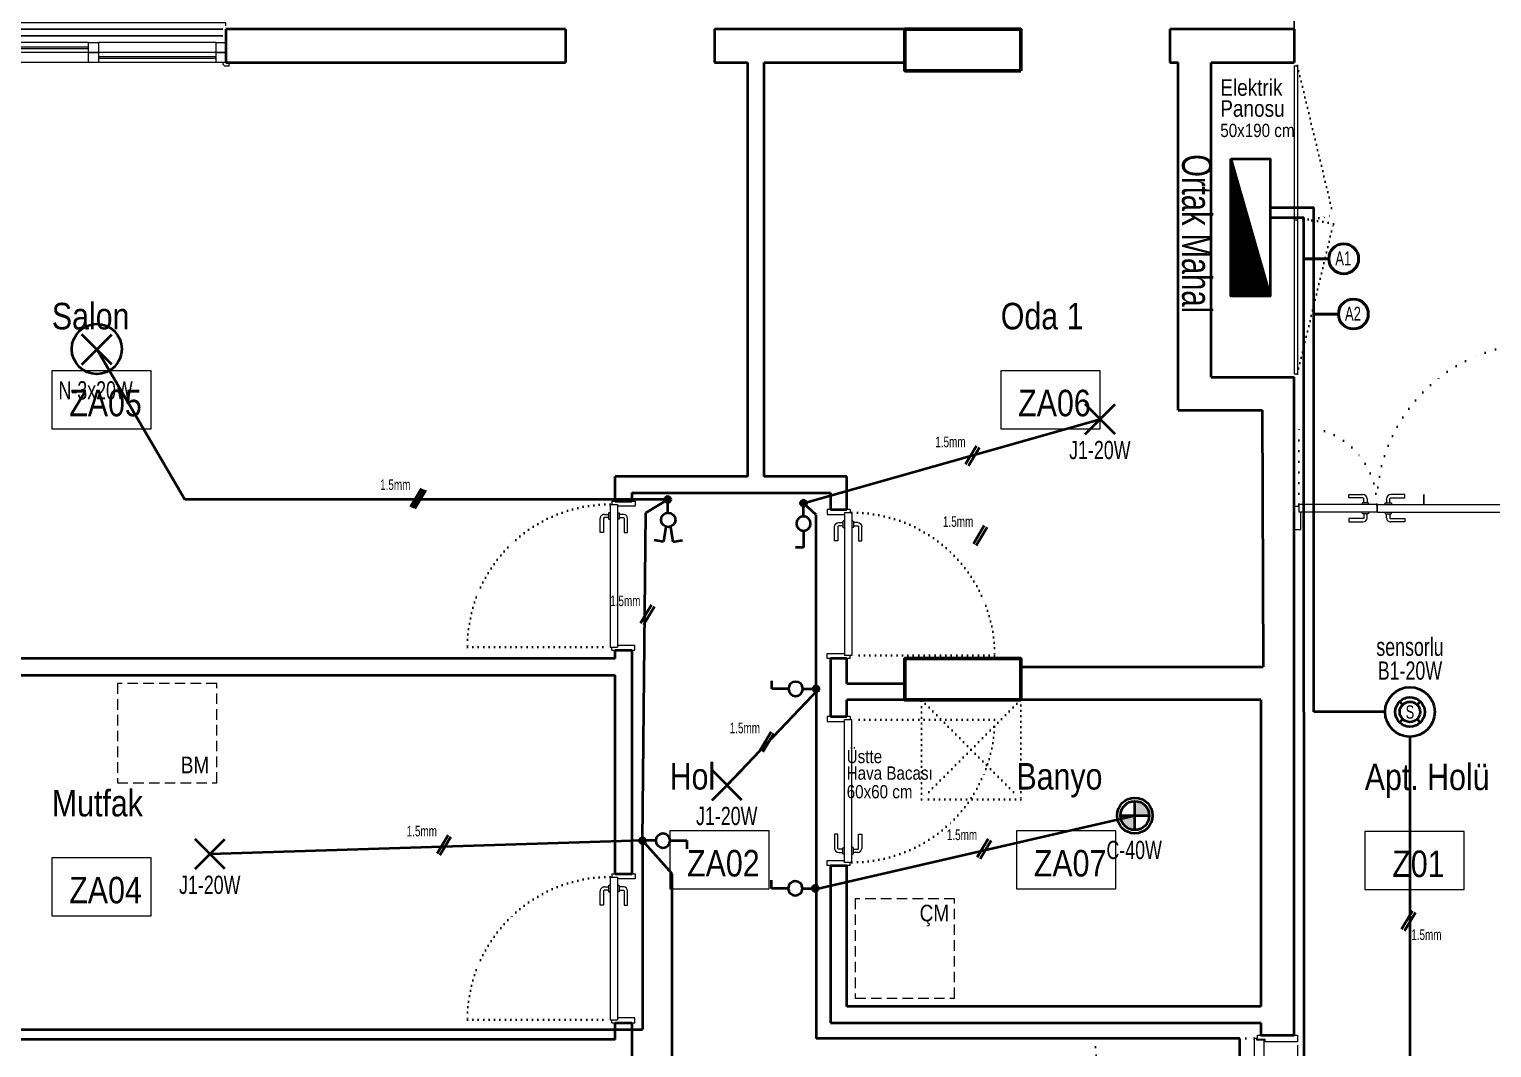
# Model space of a CAD drawing. Header units: millimetres. Extents: x 1811019 to 3717122, y -501178 to -243171.
# Drawn here: x 1857534 to 1858417, y -250600 to -249985 of the extents above; entities that cross this region are included whole.
import ezdxf
from ezdxf.enums import TextEntityAlignment as Align

# ---------------------------------------------------------------- set-up
doc = ezdxf.new("R2010")
doc.units = ezdxf.units.MM
for name, pattern in [('CONTINOUS', [0]), ('CONTINU', [0]), ('DOT', [0.25, 0, -0.25]), ('izdüşüm arka', [3.175, 0, -3.175]), ('izdüşüm ön', [9.525, 6.35, -3.175])]:
    doc.linetypes.add(name, pattern=pattern)
for name, color, linetype, lineweight in [('a_ba', 6, 'Continuous', 50), ('a_doğrama', 251, 'Continuous', 20), ('a_duvar', 255, 'Continuous', 35), ('a_görünüş', 32, 'Continuous', 25), ('a_görünüş_ince', 8, 'Continuous', 20), ('a_izdüşüm_arka', 255, 'izdüşüm arka', 30), ('a_izdüşüm_ön', 6, 'izdüşüm ön', 9), ('a_not_mahal', 253, 'Continuous', 5), ('a_not_text', 7, 'Continuous', 13), ('Aydınlatma', 4, 'CONTINOUS', 35), ('Aydınlatma_', 3, 'Continuous', 40), ('Priz', 6, 'CONTINOUS', 40)]:
    doc.layers.add(name, color=color, linetype=linetype, lineweight=lineweight)
doc.styles.add('Grupcad', font='arial.ttf', dxfattribs={"width": 0.7})
doc.styles.add('OL', font='tsimplex.shx', dxfattribs={"width": 0.8, "height": 12})
doc.styles.add('ROMANTUR', font='arial.ttf', dxfattribs={"width": 0.7})
doc.styles.get("Standard").update_dxf_attribs({"font": 'ARIALN.TTF'})

# ---------------------------------------------------------------- blocks, each defined once
blk = doc.blocks.new('K1')
at = {"layer": 'a_doğrama', "color": 251}
for points in [[(-17.5, -2.5), (-22, -2.5), (-22, 0), (2, 0), (2, -4), (-17.5, -4), (-17.5, -2.5)], [(-27.5, -93.1), (-25, -93.1)], [(-17.5, -97.5), (-22, -97.5), (-22, -100), (2, -100), (2, -96), (-17.5, -96), (-17.5, -97.5)], [(-14.5, -93.1), (-17, -93.1)]]:
    blk.add_lwpolyline(points, dxfattribs=at)
blk.add_lwpolyline([(-18, -14), (-18, -4), (-18, -3), (-22.5, -3), (-22.5, -2.5), (-22.5, -2), (-24, -2), (-24, -2.5), (-24, -12.5), (-24, -88), (-24, -97.5), (-24, -98), (-22.5, -98), (-22.5, -97.5), (-22.5, -97), (-18, -97), (-18, -96), (-18, -86.5)], close=True, dxfattribs=at)
for points in [[(-25, -91.1), (-27.5, -91.1, -0.414214), (-28, -90.6), (-28, -82.1), (-30, -82.1), (-30, -90.6)], [(-17, -91.1), (-14.5, -91.1, 0.414214), (-14, -90.6), (-14, -82.1), (-12, -82.1), (-12, -90.6)], [(-24, -94.1), (-24.5, -94.1, -0.414214), (-25, -93.6), (-25, -90.6, -0.414214), (-24.5, -90.1), (-24, -90.1)], [(-18, -94.1), (-17.5, -94.1, 0.414214), (-17, -93.6), (-17, -90.6, 0.414214), (-17.5, -90.1), (-18, -90.1)]]:
    blk.add_lwpolyline(points, format="xyb", dxfattribs=at)
for centre, start, end in [((-27.5, -90.6), 180, 270), ((-14.5, -90.6), 270, 0)]:
    blk.add_arc(centre, 2.5, start, end, dxfattribs=at)
at = {"layer": 'a_görünüş_ince', "color": 251}
blk.add_line((2, -6), (2, -94), dxfattribs=at)
at = {"layer": 'a_izdüşüm_arka', "color": 251, "linetype": 'DOT', "ltscale": 20}
blk.add_line((-24, -2), (-120, -2), dxfattribs=at)
blk.add_arc((-24, -2), 96, 180, 270, dxfattribs=at)
blk = doc.blocks.new('kapı_c_blok')
at = {"layer": 'a_doğrama', "linetype": 'Continuous'}
for p, q in [((5, 14), (7.9, 14)), ((5, 14), (5, 12)), ((54.9, 15), (7.9, 15)), ((7.9, 15), (7.9, 10.5)), ((54.9, 10.5), (7.9, 10.5)), ((54.9, 15), (54.9, 10.5)), ((55.1, 15), (152.1, 15)), ((55.1, 15), (55.1, 10.5)), ((55.1, 10.5), (152.1, 10.5)), ((152.1, 15), (152.1, 10.5)), ((155, 14), (152.1, 14)), ((155, 14), (155, 12))]:
    blk.add_line(p, q, dxfattribs=at)
at = {"layer": 'a_doğrama'}
for points in [[(47.1, 16), (47.1, 18.5, 0.414214), (46.6, 19), (38.1, 19), (38.1, 21), (46.6, 21)], [(62.9, 16), (62.9, 18.5, -0.414214), (63.4, 19), (71.9, 19), (71.9, 21), (63.4, 21)], [(47.1, 9.5), (47.1, 7, -0.414214), (46.6, 6.5), (38.1, 6.5), (38.1, 4.5), (46.6, 4.5)], [(50.1, 15), (50.1, 15.5, 0.414214), (49.6, 16), (46.6, 16, 0.414214), (46.1, 15.5), (46.1, 15)], [(50.1, 10.5), (50.1, 10, -0.414214), (49.6, 9.5), (46.6, 9.5, -0.414214), (46.1, 10), (46.1, 10.5)], [(59.9, 15), (59.9, 15.5, -0.414214), (60.4, 16), (63.4, 16, -0.414214), (63.9, 15.5), (63.9, 15)], [(59.9, 10.5), (59.9, 10, 0.414214), (60.4, 9.5), (63.4, 9.5, 0.414214), (63.9, 10), (63.9, 10.5)], [(62.9, 9.5), (62.9, 7, 0.414214), (63.4, 6.5), (71.9, 6.5), (71.9, 4.5), (63.4, 4.5)]]:
    blk.add_lwpolyline(points, format="xyb", dxfattribs=at)
for points in [[(49.1, 18.5), (49.1, 16)], [(60.9, 18.5), (60.9, 16)], [(49.1, 7), (49.1, 9.5)], [(60.9, 7), (60.9, 9.5)]]:
    blk.add_lwpolyline(points, dxfattribs=at)
at = {"layer": 'a_doğrama', "linetype": 'Continuous'}
for points in [[(5, 2), (5, 0), (9, 0), (9, 10.5)], [(155, 2), (155, 0), (151, 0), (151, 10.5)]]:
    blk.add_lwpolyline(points, dxfattribs=at)
at = {"layer": 'a_doğrama'}
for centre, start, end in [((46.6, 18.5), 359.9992, 89.9992), ((63.4, 18.5), 90.0008, 180.0008), ((46.6, 7), 269.9992, 359.9992), ((63.4, 7), 180.0008, 270.0008)]:
    blk.add_arc(centre, 2.5, start, end, dxfattribs=at)
at = {"layer": 'a_izdüşüm_arka', "ltscale": 2}
for points in [[(152.1, 15), (152.1, 112)], [(7.9, 15), (7.9, 62)]]:
    blk.add_lwpolyline(points, dxfattribs=at)
for centre, radius, start, end in [((152.25, 14.86), 97.14, 90.0857, 179.91802), ((7.9, 15), 47, 359.99854, 90)]:
    blk.add_arc(centre, radius, start, end, dxfattribs=at)
blk = doc.blocks.new('K2')
at = {"layer": 'a_doğrama', "color": 251, "linetype": 'Continuous'}
for p, q in [((-12, 90), (-12, 88.1)), ((-12, 90), (-10, 90)), ((-13, 88.1), (-13, 1.9)), ((-13, 88.1), (-8.5, 88.1)), ((-8.5, 88.1), (-8.5, 1.9)), ((-13, 1.9), (-8.5, 1.9)), ((-12, 0), (-12, 1.9)), ((-12, 0), (-10, 0))]:
    blk.add_line(p, q, dxfattribs=at)
for points in [[(0, 90), (2, 90), (2, 87), (-8.5, 87)], [(0, 0), (2, 0), (2, 3), (-8.5, 3)]]:
    blk.add_lwpolyline(points, dxfattribs=at)
at = {"layer": 'a_doğrama', "color": 251}
for points in [[(-14, 80.1), (-16.5, 80.1, 0.414214), (-17, 79.6), (-17, 71.1), (-19, 71.1), (-19, 79.6)], [(-13, 83.1), (-13.5, 83.1, 0.414214), (-14, 82.6), (-14, 79.6, 0.414214), (-13.5, 79.1), (-13, 79.1)], [(-8.5, 83.1), (-8, 83.1, -0.414214), (-7.5, 82.6), (-7.5, 79.6, -0.414214), (-8, 79.1), (-8.5, 79.1)], [(-7.5, 80.1), (-5, 80.1, -0.414214), (-4.5, 79.6), (-4.5, 71.1), (-2.5, 71.1), (-2.5, 79.6)]]:
    blk.add_lwpolyline(points, format="xyb", dxfattribs=at)
for points in [[(-16.5, 82.1), (-14, 82.1)], [(-5, 82.1), (-7.5, 82.1)]]:
    blk.add_lwpolyline(points, dxfattribs=at)
for centre, start, end in [((-16.5, 79.6), 90, 180), ((-5, 79.6), 0, 90)]:
    blk.add_arc(centre, 2.5, start, end, dxfattribs=at)
at = {"layer": 'a_izdüşüm_arka', "color": 251}
blk.add_lwpolyline([(-99.2, 1.9), (-13, 1.9)], dxfattribs=at)
blk.add_arc((-13, 1.9), 86.2, 89.99996, 180, dxfattribs=at)
blk = doc.blocks.new('160p')
at = {"layer": 'a_doğrama', "color": 251}
for points in [[(-6, -6), (-6, 0), (-12, 0), (-12, -6)], [(0, -6), (0, 0), (-6, 0), (-6, -6)], [(-6, -83), (-6, -77), (-12, -77), (-12, -83)], [(0, -83), (0, -77), (-6, -77), (-6, -83)], [(-6, -160), (-6, -154), (-12, -154), (-12, -160)], [(0, -160), (0, -154), (-6, -154), (-6, -160)]]:
    blk.add_lwpolyline(points, close=True, dxfattribs=at)
for points in [[(2, -1), (2, 2), (0, 2), (0, -2), (1, -2), (2, -1)], [(-9.5, -6), (-9.5, -77)], [(-8.5, -6), (-8.5, -77)], [(-3.5, -83), (-3.5, -154)], [(-2.5, -83), (-2.5, -154)], [(2, -159), (2, -162), (0, -162), (0, -158), (1, -158), (2, -159)]]:
    blk.add_lwpolyline(points, dxfattribs=at)
at = {"layer": 'a_görünüş_ince', "color": 251}
for points in [[(-22, -160), (-24, -160), (-24, 0), (-22, 0)], [(-12, -77), (-12, -6)], [(-6, -77), (-6, -6)], [(-6, -77), (-6, -6)], [(0, -77), (0, -6)], [(-12, -154), (-12, -83)], [(-6, -154), (-6, -83)], [(-6, -154), (-6, -83)], [(0, -154), (0, -83)]]:
    blk.add_lwpolyline(points, dxfattribs=at)
blk = doc.blocks.new('KAT PANOSU')
at = {"layer": 'Aydınlatma', "linetype": 'CONTINU'}
h = blk.add_hatch(dxfattribs=at)
h.set_pattern_fill('ANSI31', color=2)
h.set_pattern_definition([(45, (274.5771, -113244.44112), (-0.08838834765, 0.08838834765), [])])
h.paths.add_polyline_path([(41.5, 11.87), (-41.5, -11.87), (41.5, -11.87)])
at = {"layer": 'Aydınlatma', "color": 2, "linetype": 'CONTINU'}
blk.add_line((-41.5, -11.87), (41.5, 11.87), dxfattribs=at)
blk.add_line((-41.5, -11.87), (41.5, 11.87), dxfattribs=at)
blk.add_line((-41.5, -11.87), (41.5, 11.87), dxfattribs=at)
blk.add_line((-41.5, -11.87), (41.5, 11.87), dxfattribs=at)
blk.add_line((-41.5, -11.87), (41.5, 11.87), dxfattribs=at)
blk.add_line((-41.5, -11.87), (41.5, 11.87), dxfattribs=at)
blk.add_lwpolyline([(-41.5, -11.87), (-41.5, 11.87), (41.5, 11.87), (41.5, -11.87)], close=True, dxfattribs=at)
blk.add_lwpolyline([(-41.5, -11.87), (-41.5, 11.87), (41.5, 11.87), (41.5, -11.87)], close=True, dxfattribs=at)
blk.add_lwpolyline([(-41.5, -11.87), (-41.5, 11.87), (41.5, 11.87), (41.5, -11.87)], close=True, dxfattribs=at)
blk.add_lwpolyline([(-41.5, -11.87), (-41.5, 11.87), (41.5, 11.87), (41.5, -11.87)], close=True, dxfattribs=at)
blk.add_lwpolyline([(-41.5, -11.87), (-41.5, 11.87), (41.5, 11.87), (41.5, -11.87)], close=True, dxfattribs=at)
blk.add_lwpolyline([(-41.5, -11.87), (-41.5, 11.87), (41.5, 11.87), (41.5, -11.87)], close=True, dxfattribs=at)
blk = doc.blocks.new('B1-20W SENSORLU ARM.')
at = {"layer": 'Aydınlatma', "color": 1, "linetype": 'CONTINU'}
for p, q in [((-6.3, 6.3), (-4.34, 4.34)), ((6.3, 6.3), (4.34, 4.34)), ((-4.34, -4.34), (-6.3, -6.3)), ((4.34, -4.34), (6.3, -6.3))]:
    blk.add_line(p, q, dxfattribs=at)
at = {"layer": 'Aydınlatma', "linetype": 'CONTINU'}
blk.add_circle((0, 0), 15, dxfattribs=at)
at = {"layer": 'Aydınlatma', "color": 1, "linetype": 'CONTINU'}
for radius in [8.91, 6.14]:
    blk.add_circle((0, 0), radius, dxfattribs=at)
at = {"layer": 'Aydınlatma', "linetype": 'CONTINU', "style": 'Grupcad', "width": 0.7, "flags": 8}
for tag, p in [('SENSORLU', (0, 39.36)), ('B1-20W', (0, 25))]:
    blk.add_attdef(tag, text='', height=11, dxfattribs=at).set_placement(p, align=Align.MIDDLE_CENTER)
at = {"layer": 'Aydınlatma', "color": 4, "linetype": 'CONTINU', "style": 'Grupcad', "width": 0.7, "flags": 8}
blk.add_attdef('S.', text='', height=8, dxfattribs=at).set_placement((0, 0), align=Align.MIDDLE_CENTER)
blk = doc.blocks.new('J1-20W')
at = {"layer": 'Aydınlatma', "color": 1, "linetype": 'CONTINU'}
for p, q in [((9, 9), (-9, -9)), ((-9, 9), (9, -9))]:
    blk.add_line(p, q, dxfattribs=at)
at = {"layer": 'Aydınlatma', "linetype": 'CONTINU', "style": 'Grupcad', "width": 0.7, "flags": 8}
blk.add_attdef('J1-20W', text='', height=11, dxfattribs=at).set_placement((0, 18.75), align=Align.MIDDLE_CENTER)
blk = doc.blocks.new('N-3x20W')
at = {"layer": 'Aydınlatma', "color": 6, "linetype": 'CONTINU'}
for p, q in [((9, 9), (-9, -9)), ((-9, 9), (9, -9))]:
    blk.add_line(p, q, dxfattribs=at)
at = {"layer": 'Aydınlatma', "linetype": 'CONTINU'}
blk.add_circle((0, -0.31), 15.11, dxfattribs=at)
at = {"layer": 'Aydınlatma', "linetype": 'CONTINU', "style": 'Grupcad', "width": 0.7, "flags": 8}
blk.add_attdef('N-3X20W', text='', height=11, dxfattribs=at).set_placement((0, 24.8), align=Align.MIDDLE_CENTER)
blk = doc.blocks.new('C-20W')
at = {"layer": 'Aydınlatma', "linetype": 'CONTINU'}
h = blk.add_hatch(color=1, dxfattribs=at)
h.paths.add_polyline_path([(8.7, 0), (0, 0), (0, 8.7, -0.414214)])
h.paths.add_polyline_path([(0, -8.7, -0.414214), (-8.7, 0), (0, 0)])
at = {"layer": 'Aydınlatma', "color": 1, "linetype": 'CONTINU'}
for p, q in [((8.7, 0), (-8.7, 0)), ((0, 8.7), (0, -8.7))]:
    blk.add_line(p, q, dxfattribs=at)
at = {"layer": 'Aydınlatma', "linetype": 'CONTINU'}
blk.add_circle((0, 0), 10.75, dxfattribs=at)
at = {"layer": 'Aydınlatma', "color": 1, "linetype": 'CONTINU'}
blk.add_circle((0, 0), 8.7, dxfattribs=at)
at = {"layer": 'Aydınlatma', "linetype": 'CONTINU', "style": 'Grupcad', "width": 0.7, "flags": 8}
blk.add_attdef('C-40W', text='', height=11, dxfattribs=at).set_placement((0, 20.75), align=Align.MIDDLE_CENTER)
blk = doc.blocks.new('NORMAL ANAHTAR')
at = {"layer": 'Aydınlatma', "color": 6, "linetype": 'CONTINU'}
for p, q in [((0, 18.76), (-4.86, 18.76)), ((0, 8.64), (0, 18.76))]:
    blk.add_line(p, q, dxfattribs=at)
blk.add_circle((0, 4.32), 4.32, dxfattribs=at)
blk = doc.blocks.new('KOMUTATOR ANAHTAR')
at = {"layer": 'Aydınlatma', "color": 6, "linetype": 'CONTINU'}
for p, q in [((-2.88, 17.46), (-8.56, 16.51)), ((-1.36, 8.42), (-2.88, 17.46)), ((1.36, 8.42), (2.88, 17.46)), ((2.88, 17.46), (8.56, 16.51))]:
    blk.add_line(p, q, dxfattribs=at)
blk.add_circle((0, 4.32), 4.32, dxfattribs=at)
blk = doc.blocks.new('BUAT (Enerji)')
at = {"layer": 'Priz', "linetype": 'CONTINU'}
h = blk.add_hatch(color=256, dxfattribs=at)
edge = h.paths.add_edge_path()
edge.add_arc((0, 0), 1.75, 0, 360)
blk.add_circle((0, 0), 1.75, dxfattribs=at)

msp = doc.modelspace()

# ---------------------------------------------------------------- linework, layer by layer
at = {"layer": 'a_ba', "color": 253}
for points in [[(1858132.71, -250009.79), (1858132.71, -249984.79), (1858062.71, -249984.79), (1858062.71, -250009.79)], [(1858132.71, -250389.79), (1858132.71, -250364.79), (1858062.71, -250364.79), (1858062.71, -250389.79)]]:
    msp.add_lwpolyline(points, close=True, dxfattribs=at)
at = {"layer": 'a_doğrama'}
for points in [[(1858297.71, -250006.79), (1858297.71, -250192.79)], [(1858297.71, -250006.79), (1858299.71, -250006.79)], [(1858299.71, -250006.79), (1858299.71, -250192.79)], [(1858297.71, -250099.79), (1858299.71, -250099.79)], [(1858297.71, -250192.79), (1858299.71, -250192.79)]]:
    msp.add_lwpolyline(points, dxfattribs=at)
at = {"layer": 'a_duvar'}
for p, q in [((1857857.71, -249984.79), (1857652.71, -249984.79)), ((1857652.71, -249984.79), (1857652.71, -250004.79)), ((1857857.71, -249984.79), (1857857.71, -250004.79)), ((1858132.71, -249984.79), (1857947.71, -249984.79)), ((1857947.71, -249984.79), (1857947.71, -250004.79)), ((1858297.71, -249984.79), (1858222.71, -249984.79)), ((1857652.71, -250004.79), (1857857.71, -250004.79)), ((1857947.71, -250004.79), (1857967.71, -250004.79)), ((1857967.71, -250004.79), (1857967.71, -250254.79)), ((1857977.71, -250004.79), (1858062.71, -250004.79)), ((1857977.71, -250254.79), (1857977.71, -250004.79)), ((1858222.71, -250004.79), (1858227.71, -250004.79)), ((1858227.71, -250214.79), (1858227.71, -250004.79)), ((1858247.71, -250004.79), (1858297.71, -250004.79)), ((1858247.71, -250194.79), (1858247.71, -250004.79)), ((1858247.71, -250194.79), (1858297.71, -250194.79)), ((1858297.71, -250274.79), (1858297.71, -250194.79)), ((1858227.71, -250214.79), (1858278.37, -250214.79)), ((1858278.37, -250214.79), (1858278.99, -250369.87)), ((1857967.71, -250254.79), (1857887.71, -250254.79)), ((1857887.71, -250269.79), (1857887.71, -250254.79)), ((1858027.71, -250254.79), (1857977.71, -250254.79)), ((1857897.71, -250264.79), (1857897.71, -250269.79)), ((1857897.71, -250264.79), (1857977.71, -250264.79)), ((1857977.71, -250264.79), (1858017.71, -250264.79)), ((1858017.71, -250264.79), (1858017.71, -250274.79)), ((1858297.71, -250592.29), (1858297.71, -250272.79)), ((1857887.71, -250364.79), (1857887.71, -250359.79)), ((1857897.71, -250359.79), (1857897.71, -250494.79)), ((1857887.71, -250364.79), (1857342.71, -250364.79)), ((1858017.71, -250364.79), (1858017.71, -250399.79)), ((1858027.71, -250379.79), (1858027.71, -250364.79)), ((1858132.71, -250369.87), (1858278.99, -250369.87)), ((1857392.71, -250374.79), (1857887.71, -250374.79)), ((1857887.71, -250494.79), (1857887.71, -250374.79)), ((1858027.71, -250379.79), (1858062.71, -250379.79)), ((1858277.71, -250389.79), (1858027.71, -250389.79)), ((1858027.71, -250399.79), (1858027.71, -250389.79)), ((1858277.71, -250389.79), (1858277.71, -250574.79)), ((1858017.71, -250489.79), (1858017.71, -250584.79)), ((1858027.71, -250574.79), (1858027.71, -250489.79)), ((1858277.71, -250574.79), (1858027.71, -250574.79)), ((1857887.71, -250594.79), (1857887.71, -250584.79)), ((1857897.71, -250584.79), (1857897.71, -250609.79)), ((1858017.71, -250584.79), (1858277.71, -250584.79)), ((1858277.71, -250584.79), (1858277.71, -250592.29)), ((1857887.71, -250594.79), (1857342.71, -250594.79))]:
    msp.add_line(p, q, dxfattribs=at)
for points in [[(1858222.71, -249984.79), (1858222.71, -250004.79)], [(1858297.71, -249984.79), (1858297.71, -250004.79)], [(1858027.71, -250274.79), (1858027.71, -250254.79)], [(1857887.71, -250269.79), (1857897.71, -250269.79)], [(1858017.71, -250274.79), (1858027.71, -250274.79)], [(1857887.71, -250359.79), (1857897.71, -250359.79)], [(1858027.71, -250364.79), (1858017.71, -250364.79)], [(1858017.71, -250399.79), (1858027.71, -250399.79)], [(1857887.71, -250494.79), (1857897.71, -250494.79)], [(1858017.71, -250489.79), (1858027.71, -250489.79)], [(1857887.71, -250584.79), (1857897.71, -250584.79)], [(1858277.71, -250592.29), (1858297.71, -250592.29)]]:
    msp.add_lwpolyline(points, dxfattribs=at)
at = {"layer": 'a_görünüş', "color": 251}
for points in [[(1858297.71, -249984.79), (1858297.71, -249864.79)], [(1857650.71, -249984.79), (1857494.72, -249984.79)], [(1857650.71, -249988.79), (1857494.72, -249988.79)], [(1858376.03, -250271.79), (1858376.03, -250265.79)]]:
    msp.add_lwpolyline(points, dxfattribs=at)
at = {"layer": 'a_izdüşüm_arka'}
for p, q in [((1858072.71, -250449.79), (1858072.71, -250389.79)), ((1858132.71, -250389.79), (1858132.71, -250449.79)), ((1858132.71, -250449.79), (1858072.71, -250449.79))]:
    msp.add_line(p, q, dxfattribs=at)
for points in [[(1858299.71, -250006.79), (1858321.46, -250097.21)], [(1858299.71, -250192.79), (1858321.46, -250102.37)], [(1858132.71, -250389.79), (1858072.71, -250449.79)], [(1858072.71, -250389.79), (1858132.71, -250449.79)]]:
    msp.add_lwpolyline(points, dxfattribs=at)
for centre, start, end in [((1858299.71, -250006.79), 270, 283.52533), ((1858299.71, -250192.79), 76.47467, 90)]:
    msp.add_arc(centre, 93, start, end, dxfattribs=at)
at = {"layer": 'a_izdüşüm_ön', "color": 251}
for points in [[(1857647.18, -250439.79), (1857647.18, -250379.79), (1857587.18, -250379.79), (1857587.18, -250439.79)], [(1858032.71, -250569.79), (1858092.71, -250569.79), (1858092.71, -250509.79), (1858032.71, -250509.79)]]:
    msp.add_lwpolyline(points, close=True, dxfattribs=at)
at = {"layer": 'a_not_mahal'}
for points in [[(1857607.54, -250190.98), (1857547.54, -250190.98), (1857547.54, -250225.98), (1857607.54, -250225.98)], [(1858180.6, -250190.98), (1858120.6, -250190.98), (1858120.6, -250225.98), (1858180.6, -250225.98)], [(1857980.65, -250468.88), (1857920.65, -250468.88), (1857920.65, -250503.88), (1857980.65, -250503.88)], [(1858190.05, -250468.88), (1858130.05, -250468.88), (1858130.05, -250503.88), (1858190.05, -250503.88)], [(1858400.41, -250469.22), (1858340.41, -250469.22), (1858340.41, -250504.22), (1858400.41, -250504.22)], [(1857607.54, -250485.09), (1857547.54, -250485.09), (1857547.54, -250520.09), (1857607.54, -250520.09)]]:
    msp.add_lwpolyline(points, close=True, dxfattribs=at)
at = {"layer": 'Aydınlatma'}
for p, q in [((1858283.25, -250092.46), (1858309.71, -250092.46)), ((1858309.71, -250397.02), (1858309.71, -250092.46)), ((1858283.25, -250098.46), (1858303.71, -250098.46)), ((1858303.71, -250397.02), (1858303.71, -250098.46)), ((1857574.68, -250177.85), (1857627.9, -250268.75)), ((1858001.47, -250270.95), (1858180.6, -250220.24)), ((1857919.51, -250268.75), (1857627.9, -250268.75)), ((1857919.51, -250268.75), (1857906.33, -250276.69)), ((1858009.07, -250278.03), (1858001.47, -250270.95)), ((1857904.25, -250474.72), (1857906.33, -250276.69)), ((1858009.07, -250383.09), (1858009.07, -250278.03)), ((1858010.82, -250383.09), (1857955.28, -250441.2)), ((1858009.07, -250383.09), (1858009.07, -250503.53)), ((1858303.71, -250397.02), (1858303.71, -250735.79)), ((1858352.71, -250397.02), (1858309.71, -250397.02)), ((1858367.71, -250412.02), (1858367.71, -250693.81)), ((1858010.29, -250503.53), (1858201.58, -250459.59)), ((1857904.25, -250474.72), (1857643.07, -250482.81)), ((1857904.25, -250474.72), (1857904.25, -250588.79)), ((1857922.25, -250494.79), (1857904.25, -250474.72)), ((1857922.25, -250695.87), (1857922.25, -250494.79)), ((1858009.07, -250503.53), (1858009.17, -250594.29)), ((1857366.78, -250588.79), (1857904.25, -250588.79)), ((1858265.03, -250594.29), (1858009.17, -250594.29)), ((1858265.03, -250639.78), (1858265.03, -250594.29))]:
    msp.add_line(p, q, dxfattribs=at)
at = {"layer": 'Aydınlatma', "color": 3}
for p, q in [((1858099.4, -250247.4), (1858106, -250236.35)), ((1858101.12, -250248.43), (1858107.71, -250237.37)), ((1857764.15, -250273.22), (1857770.74, -250262.17)), ((1857765.35, -250273.7), (1857771.95, -250262.65)), ((1857766.72, -250274.24), (1857773.32, -250263.19)), ((1858104.07, -250295.49), (1858110.67, -250284.43)), ((1858105.79, -250296.51), (1858112.39, -250285.46)), ((1857903.08, -250343.37), (1857909.68, -250332.32)), ((1857904.8, -250344.39), (1857911.4, -250333.34)), ((1857975.27, -250420.14), (1857981.86, -250409.08)), ((1857976.99, -250421.16), (1857983.58, -250410.11)), ((1857780.2, -250482.4), (1857786.8, -250471.35)), ((1857781.92, -250483.43), (1857788.51, -250472.37)), ((1858106.4, -250484.65), (1858112.99, -250473.59)), ((1858108.12, -250485.67), (1858114.71, -250474.62)), ((1858369.29, -250517.06), (1858362.7, -250528.11)), ((1858371.01, -250518.09), (1858364.41, -250529.14))]:
    msp.add_line(p, q, dxfattribs=at)
at = {"layer": 'Aydınlatma', "color": 6}
for p, q in [((1857919.51, -250276.75), (1857919.51, -250268.75)), ((1858001.47, -250278.95), (1858001.47, -250270.95)), ((1858001.07, -250383.09), (1858009.07, -250383.09)), ((1857912.25, -250474.72), (1857904.25, -250474.72)), ((1858000.85, -250503.53), (1858008.85, -250503.53))]:
    msp.add_line(p, q, dxfattribs=at)
at = {"layer": 'Priz', "color": 4, "linetype": 'CONTINU'}
for p, q in [((1858318.66, -250123.34), (1858303.86, -250123.34)), ((1858324.51, -250156.72), (1858309.71, -250156.72))]:
    msp.add_line(p, q, dxfattribs=at)
for centre in [(1858327.69, -250123.34), (1858333.54, -250156.72)]:
    msp.add_circle(centre, 9.03, dxfattribs=at)

# ---------------------------------------------------------------- block references
at = {"layer": 'a_doğrama'}
msp.add_blockref('kapı_c_blok', (1858292.71, -250286.79), dxfattribs=at)
at = {"layer": 'a_duvar', "xscale": -1, "rotation": 90}
msp.add_blockref('160p', (1857492.71, -250004.79), dxfattribs=at)
at = {"layer": 'a_izdüşüm_arka', "ltscale": 5}
for name, p, rotation in [('K2', (1857897.71, -250359.79), 359.9992036878907), ('K2', (1858017.71, -250399.79), 179.9992036878906), ('K2', (1857897.71, -250584.79), 359.9992036878907), ('K1', (1858297.71, -250592.29), 359.9992036878907)]:
    msp.add_blockref(name, p, dxfattribs=dict(at, rotation=rotation))
at = {"layer": 'a_izdüşüm_arka', "ltscale": 5, "xscale": -1, "rotation": 0.0007963121093723657}
msp.add_blockref('K2', (1858017.71, -250364.79), dxfattribs=at)
at = {"layer": 'Aydınlatma', "linetype": 'CONTINU'}
for name, p, rotation in [('KAT PANOSU', (1858271.38, -250104.54), 270), ('KOMUTATOR ANAHTAR', (1857919.76, -250276.74), 180)]:
    msp.add_blockref(name, p, dxfattribs=dict(at, rotation=rotation))
ref = msp.add_blockref('N-3x20W', (1857574.68, -250178.16), dxfattribs=dict(at, rotation=180))
ref.add_attrib('N-3X20W', 'N-3x20W', dxfattribs={"layer": 'Aydınlatma_', "color": 4, "linetype": 'Continuous', "height": 11, "style": 'Grupcad', "width": 0.7}).set_placement((1857573.98, -250202.81), align=Align.MIDDLE_CENTER)
ref = msp.add_blockref('J1-20W', (1858180.6, -250220.24), dxfattribs=dict(at, rotation=180))
ref.add_attrib('J1-20W', 'J1-20W', dxfattribs={"layer": 'Aydınlatma_', "color": 4, "linetype": 'CONTINU', "height": 11, "style": 'Grupcad', "width": 0.7}).set_placement((1858180.43, -250238.84), align=Align.MIDDLE_CENTER)
at = {"layer": 'Aydınlatma', "linetype": 'CONTINU', "xscale": -1}
for p, rotation in [((1858001.47, -250278.95), 180.0000000007143), ((1858001.07, -250383.09), 90), ((1857912.25, -250474.72), 270), ((1858000.85, -250503.53), 90)]:
    msp.add_blockref('NORMAL ANAHTAR', p, dxfattribs=dict(at, rotation=rotation))
at = {"layer": 'Aydınlatma', "linetype": 'CONTINU'}
ref = msp.add_blockref('B1-20W SENSORLU ARM.', (1858367.71, -250397.02), dxfattribs=at)
ref.add_attrib('S.', 'S', dxfattribs={"layer": 'Aydınlatma_', "color": 4, "linetype": 'Continuous', "height": 8, "style": 'Grupcad', "width": 0.7}).set_placement((1858367.71, -250397.02), align=Align.MIDDLE_CENTER)
ref.add_attrib('B1-20W', 'B1-20W', dxfattribs={"layer": 'Aydınlatma_', "color": 4, "linetype": 'Continuous', "height": 11, "style": 'Grupcad', "width": 0.7}).set_placement((1858367.71, -250372.02), align=Align.MIDDLE_CENTER)
ref.add_attrib('SENSORLU', 'sensorlu', dxfattribs={"layer": 'Aydınlatma_', "color": 4, "linetype": 'Continuous', "height": 11, "style": 'Grupcad', "width": 0.7}).set_placement((1858367.71, -250357.66), align=Align.MIDDLE_CENTER)
ref = msp.add_blockref('J1-20W', (1857955.28, -250441.2), dxfattribs=dict(at, rotation=180))
ref.add_attrib('J1-20W', 'J1-20W', dxfattribs={"layer": 'Aydınlatma_', "color": 4, "linetype": 'CONTINU', "height": 11, "style": 'Grupcad', "width": 0.7}).set_placement((1857955.11, -250459.81), align=Align.MIDDLE_CENTER)
ref = msp.add_blockref('C-20W', (1858201.58, -250459.59), dxfattribs=dict(at, rotation=180))
ref.add_attrib('C-20W', 'C-40W', dxfattribs={"layer": 'Aydınlatma_', "color": 4, "linetype": 'Continuous', "height": 11, "style": 'Grupcad', "width": 0.7}).set_placement((1858201.16, -250480.34), align=Align.MIDDLE_CENTER)
ref = msp.add_blockref('J1-20W', (1857643.07, -250482.81), dxfattribs=dict(at, rotation=180))
ref.add_attrib('J1-20W', 'J1-20W', dxfattribs={"layer": 'Aydınlatma_', "color": 4, "linetype": 'CONTINU', "height": 11, "style": 'Grupcad', "width": 0.7}).set_placement((1857642.9, -250501.41), align=Align.MIDDLE_CENTER)
at = {"layer": 'Priz', "color": 4, "linetype": 'CONTINU'}
for p, rotation in [((1857919.51, -250268.75), 180), ((1858001.47, -250270.95), 270.0000000007142), ((1858009.07, -250383.09), 180), ((1858008.54, -250503.53), 180)]:
    msp.add_blockref('BUAT (Enerji)', p, dxfattribs=dict(at, rotation=rotation))
msp.add_blockref('BUAT (Enerji)', (1857904.25, -250474.72), dxfattribs=at)

# ---------------------------------------------------------------- texts
at = {"layer": 'a_not_mahal'}
for s, height, p in [('50x190 cm', 8, (1858253.17, -250049.85)), ('Salon', 16, (1857547.54, -250165.98)), ('Oda 1', 16, (1858120.6, -250165.98)), ('BM', 10, (1857625.39, -250434.03)), ('Hol', 16, (1857920.65, -250443.88)), ('Banyo', 16, (1858130.05, -250443.88)), ('Apt. Holü', 16, (1858340.41, -250444.22)), ('Mutfak', 16, (1857547.54, -250460.09)), ('ÇM', 10, (1858071.61, -250523.46))]:
    msp.add_text(s, height=height, dxfattribs=at).set_placement(p)
for s, p in [('ZA05', (1857579.96, -250218.48)), ('ZA06', (1858153.02, -250218.48)), ('ZA02', (1857953.07, -250496.38)), ('ZA07', (1858162.47, -250496.38)), ('Z01', (1858372.83, -250496.72)), ('ZA04', (1857579.96, -250512.59))]:
    msp.add_text(s, height=16, rotation=360, dxfattribs=at).set_placement(p, align=Align.CENTER)
at = {"layer": 'a_not_text'}
for s, height, p in [('Elektrik ', 10, (1858253.17, -250024.94)), ('Panosu', 10, (1858253.17, -250037.62)), ('Üstte', 8, (1858027.56, -250427.94)), ('Hava Bacası', 8, (1858027.56, -250437.92)), ('60x60 cm', 8, (1858027.56, -250449.18))]:
    msp.add_text(s, height=height, dxfattribs=at).set_placement(p)
at = {"layer": 'Aydınlatma', "linetype": 'CONTINU', "style": 'ROMANTUR', "width": 0.7}
msp.add_text('Ortak Mahal', height=18, rotation=270, dxfattribs=at).set_placement((1858239.07, -250108.2), align=Align.MIDDLE_CENTER)
at = {"layer": 'Priz', "color": 4, "linetype": 'CONTINU', "style": 'OL', "width": 0.7}
for s, p in [('A1', (1858322.63, -250127.33)), ('A2', (1858328.47, -250160.72))]:
    msp.add_text(s, height=8.4, dxfattribs=at).set_placement(p)
at = {"layer": 'Priz', "color": 3, "linetype": 'CONTINU', "ltscale": 0.7, "style": 'OL', "width": 0.7}
for p in [(1858081.03, -250237.15), (1857745.78, -250262.97), (1858085.7, -250285.24), (1857884.71, -250333.12), (1857956.9, -250409.89), (1857761.83, -250472.16), (1858088.02, -250474.4)]:
    msp.add_text('1.5mm', height=6.4, dxfattribs=at).set_placement(p)
msp.add_text('1.5mm', height=6.4, rotation=360, dxfattribs=at).set_placement((1858368.47, -250534.73))

doc.saveas('drawing.dxf')
